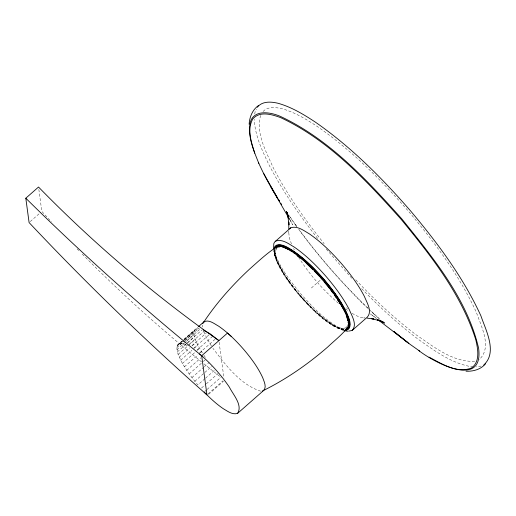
<?xml version="1.0" encoding="UTF-8"?>
<svg xmlns="http://www.w3.org/2000/svg" width="516" height="516" viewBox="0 0 516 516"><rect width="100%" height="100%" fill="white"/><g stroke="black" fill="none" stroke-linecap="round" stroke-linejoin="round"><path stroke-width="0.39" stroke-dasharray="2.58 1.94" d="M291.456 243.913L289.283 237.786L288.657 231.071M204.916 378.705L197.789 384.962L189.159 373.977L182.374 363.457L178.097 354.44L176.756 347.803L177.562 345.036L183.225 340.025M202.362 352.886C199.589 347.971 186.031 327.447 200.311 328.853L186.057 341.373M254.762 114.017L255.097 111.811L256.336 109.211M274.602 248.589L274.344 253.433M274.893 248.97C273.912 253.827 276.176 258.568 277.937 262.966M288.567 232.458L288.767 231.11M260.606 115.403C255.588 133.373 266.121 151.446 273.125 167.487C287.186 194.738 305.046 219.835 324.177 243.733M276.421 248.473C273.519 255.807 279.001 263.412 282 269.855C288.031 280.349 295.487 289.966 303.543 298.977C311.361 307.536 319.765 315.663 329.324 322.274C334.258 325.112 340.083 329.859 346.094 327.783M346.746 327.157L347.416 325.757L347.603 322.474M263.089 111.488C267.83 106.277 275.77 107.341 281.962 108.683C294.855 112.32 306.433 119.331 317.534 126.639C352.015 150.575 381.846 180.568 409.259 212.199C435.169 243.049 459.608 275.77 476.462 312.561C481.112 326.351 492.619 347.494 479.132 359.658M277.473 247.506C273.448 250.318 275.454 255.936 276.64 259.735M347.145 326.809C341.65 331.865 333.994 325.415 328.924 322.623M30.25 221.558L40.661 212.411M183.819 339.502L197.996 327.054M177.562 345.036L181.722 341.386M184.096 339.296L194.79 329.905M178.471 344.198L179.703 343.746L196.931 328.615M176.988 346.242L183.522 340.502M184.115 339.98L194.216 331.111M179.703 343.746L181.251 343.669L184.218 341.063M184.812 340.541L198.473 328.537M176.756 347.803L184.476 341.018M185.07 340.502L193.977 332.672M181.251 343.669L183.083 343.985L185.463 341.895M176.865 349.706L185.773 341.876M186.366 341.36L194.087 334.574M183.083 343.985L185.192 344.675L186.979 343.108M187.572 342.585L201.827 330.066M177.31 351.925L186.818 343.579M187.411 343.056L194.538 336.793M189.34 344.178L204.781 330.608M178.097 354.44L195.325 339.309M191.92 345.604L206.174 333.084M179.213 357.22L189.901 347.829M192.281 345.739L196.435 342.089M193.513 348.423L208.954 334.858M180.639 360.239L191.926 350.325M194.306 348.236L197.867 345.107M197.054 350.003L212.495 336.438M182.374 363.457L196.628 350.938M197.222 350.416L199.595 348.326M199.537 352.931L216.172 338.322M184.38 366.844L198.041 354.847M200.421 352.757L201.608 351.712M186.65 370.365L200.911 357.84M189.159 373.977L202.82 361.974M203.414 361.452L205.787 359.368M191.868 377.641L203.749 367.205M204.342 366.683L209.096 362.509M194.758 381.318L204.259 372.965M204.852 372.449L211.979 366.186M205.51 378.183L214.424 370.353M311.387 287.993L320.397 280.078M201.53 388.026L205.684 384.368M206.284 383.852L218.158 373.416M204.755 391.496L206.535 389.935M207.129 389.412L221.383 376.886M208.148 393.856L223.002 380.814M208.612 394.301L223.46 381.26M277.079 247.854L279.704 247.267M481.06 366.005L479.067 366.747L476.158 366.882M352.144 313.386C356.092 315.534 360.316 318.088 364.973 317.85M474.675 361.31C452.416 362.251 433.717 346.617 416.219 334.89C394.379 318.333 374.319 299.532 355.543 279.595M363.638 317.914L365.025 317.998M343.611 329.369C336.755 328.402 331.098 323.925 325.506 320.184M343.94 329.705C338.76 329.053 334.239 326.144 329.943 323.384M343.217 329.718L338.528 328.524M343.546 329.885L339.515 328.802L333.53 325.783M343.908 330.163C325.286 324.822 311.967 309.039 299.216 295.339C288.431 282.071 277.066 267.907 273.512 250.763M473.249 367.024C452.416 364.057 434.872 350.99 418.102 339.193C397.468 323.558 378.363 305.982 360.394 287.36M260.651 391.192C239.856 384.336 225.731 365.057 212.908 348.268M343.585 330.524L337.638 328.176L333.813 326.022M343.469 329.853C326.344 321.849 313.115 307.607 300.693 293.746C289.805 280.22 278.079 266.05 273.777 248.873M185.192 344.675L187.553 345.739M334.11 326.228L321.932 317.392M346.488 307.788L347.636 308.568M330.692 324.048L322.881 318.185M370.307 313.921L377.093 318.765M345.378 308.826L348.552 311.09M372.152 315.237L376.583 318.643M326.241 320.604L314.954 311.071M338.412 303.279C322.932 289.947 309.394 274.319 298.429 257.078M318.907 314.76L322.719 317.979M323.074 318.359L314.476 310.871M379.95 319.327L369.991 310.097M373.236 313.444L379.686 319.275M319.191 315.082L307.181 303.376L295.791 290.553M367.708 307.897C342.727 283.832 319.778 257.632 299.196 229.71M368.443 308.845L361.393 302.06L361.626 302.292C341.321 282.071 322.371 260.49 304.93 237.753L298.338 228.852M369.011 309.394L373.558 313.76M315.237 311.509C304.143 301.299 294.268 289.747 285.909 277.195M307.181 303.479L311.245 307.671M351.777 278.24L326.099 248.918M303.311 299.312L307.259 303.608M299.493 295.004L303.331 299.377M317.663 238.457C299.351 215.295 282.458 190.868 268.875 164.61C262.083 150.311 254.865 135.398 254.298 119.293M296.003 290.656L289.063 281.736M295.836 290.611L292.34 286.167M296.829 226.511L288.805 215.108M295.049 224.395L296.713 226.64M292.572 286.283L286.374 277.64L281.285 269.429M288.973 215.604L295.313 224.75M289.192 281.846L283.465 273.299M203.878 355.234L206.381 358.846M283.142 272.906L286.574 278.221M211.354 345.907L206.477 337.541L203.936 331.743M283.935 274.138L276.834 261.167M283.284 273.112L278.427 264.553L275.157 257.058M289.573 219.332L292.772 224.886L289.141 218.126L290.321 220.351L289.676 218.99M332.156 324.68L332.652 325.557M293.591 248.531L294.339 249.918M279.227 265.605L281.601 270.203M277.531 262.018L279.595 266.469M278.982 265.372L274.989 255.407L274.319 250.466M277.034 261.47L274.512 254.704M275.686 258.103L274.19 252.382L274.06 250.079M274.873 256.071L273.835 249.68M219.113 342.218L223.97 378.17M38.842 189.398L41.815 211.392A1480.785 1365.471 -1.9 0 0 51.445 221.893M202.595 325.106L202.704 327.009M219.751 376.325A1480.785 1365.471 -1.9 0 1 204.039 363.89M201.543 361.884A1480.785 1365.471 -1.9 0 1 81.006 252.834M78.78 250.57A1480.785 1365.471 -1.9 0 1 77.116 248.873"/><path stroke-width="0.77" d="M288.799 229.001L288.786 222.086L288.947 224.879L287.76 214.94L288.509 218.629L286.999 212.457L288.173 216.223L286.406 211.354L288.302 216.088M249.138 124.298C249.499 117.074 252.492 109.682 258.587 105.445M273.932 249.041C275.351 240.888 285.916 246.164 290.16 248.905C303.318 257.129 314.334 268.301 324.48 279.924C333.923 291.276 343.069 303.298 348.5 317.153C350.506 321.416 351.893 330.84 344.656 330.292M202.827 323.545C215.94 303.466 232.097 285.38 249.634 269.036C258.651 261.128 267.501 252.576 277.724 246.351C282.575 245.874 286.954 248.699 291.018 250.95M274.344 248.19C278.634 240.798 288.592 248.602 293.61 251.46C305.143 259.464 315.115 269.494 324.28 280.072C332.943 290.385 341.115 301.325 346.746 313.625C348.506 318.275 352.834 327.37 346.152 329.924M274.602 248.589C278.853 241.262 288.728 249.002 293.701 251.834C305.13 259.767 315.018 269.707 324.106 280.194C332.691 290.418 340.792 301.267 346.378 313.457C348.119 318.069 352.415 327.079 345.785 329.621M257.265 107.264C262.231 100.968 271.094 101.588 278.092 103.284C291.54 107.076 303.608 114.384 315.192 122.008C351.151 146.976 382.259 178.252 410.846 211.238C437.871 243.41 463.355 277.537 480.931 315.902C485.782 330.285 497.785 352.338 483.718 365.025M348.571 331.149L352.157 330.466L367.231 317.224C372.642 311.361 366.799 302.55 364.425 296.487C358.439 284.935 350.635 274.428 342.25 264.514C332.452 253.208 321.791 242.488 309.465 233.929C303.969 230.768 297.48 225.479 290.785 227.795L274.538 242.114L273.796 243.675L273.635 248.151M289.611 228.878L290.785 227.795M275.176 247.886C280.807 242.72 288.631 249.325 293.823 252.182C305.15 260.051 314.947 269.9 323.958 280.291C332.472 290.431 340.495 301.183 346.036 313.264C347.72 317.979 351.454 325.145 346.513 329.092M203.401 322.339C208.219 318.565 214.45 323.9 218.758 326.247C228.291 332.865 236.534 341.16 244.113 349.9C251.279 358.427 258.032 367.476 262.689 377.648C264.044 381.524 267.095 387.219 263.431 390.664L237.592 413.361C232.413 415.154 227.395 411.065 223.144 408.614C216.204 403.835 209.993 398.075 204.155 392.018M237.592 413.361C242.959 405.105 232.968 394.488 229.414 387.2C220.977 374.842 210.967 363.522 199.492 353.912M352.157 330.466C357.569 324.603 351.725 315.792 349.351 309.729C343.366 298.177 335.561 287.67 327.183 277.756C317.379 266.45 306.717 255.73 294.391 247.17C288.895 244.01 282.407 238.715 275.712 241.036M485.55 363.786C480.835 369.443 473.178 371.572 466.045 371.197M25.8 198.215A2822.307 2471.247 -12.4 0 0 201.672 355.756L206.961 394.901A2821.849 2602.111 -1.9 0 1 29.096 222.57L25.8 198.215L38.526 187.037A1481.023 1296.798 -12.4 0 0 218.894 340.625L210.147 333.813L203.007 329.808M198.57 326.544L204.31 321.5M201.672 355.756L227.511 333.059L231.207 336.368M262.199 391.122C285.89 379.512 307.794 364.328 327.699 347.023C334.658 340.405 342.598 334.362 348.281 326.66C349.255 321.81 346.991 317.063 345.236 312.67M347.661 331.227L344.43 330.756M367.102 318.133L373.965 319.043L371.275 318.585L381.002 321.068L377.493 319.92L383.446 322.242L379.195 320.32L384.549 323.068L379.389 320.165M282.826 247.254L284.664 247.854M285.277 248.054L288.018 249.293M429.054 357.124C441.728 363.677 456.886 373.868 471.572 367.947C480.415 361.497 477.88 348.932 475.804 339.792C461.368 294.255 431.053 255.833 401.171 219.377C366.154 180.303 328.86 140.165 280.607 117.609C271.971 114.468 259.819 110.688 252.801 118.925C246.745 129.6 251.427 142.397 254.743 153.194M290.121 250.421L294.243 253.014M418.921 350.654C433.904 362.361 483.847 389.174 478.622 348.306C467.09 298.609 433.027 257.832 401.809 218.887C366.541 179.536 328.989 139.114 280.388 116.397C270.829 112.217 254.253 109.089 250.273 122.144C247.377 136.372 253.646 150.395 258.806 163.333M293.423 252.53C315.295 268.249 333.858 289.328 345.636 313.618M419.689 351.099L408.188 342.992L393.914 331.653M377.847 319.61L407.601 342.456M296.926 255.033C315.953 270.029 332.343 288.715 343.94 310.032M297.261 255.801L298.454 256.729M408.872 343.385L393.889 331.446M306.143 263.166L313.173 269.868M314.257 270.971L319.088 276.079M320.146 277.253L322.752 280.22M323.777 281.42L329.189 288.096M330.15 289.315L332.846 292.959M334.542 295.365L336.2 297.758M278.653 199.711L279.491 201.001M279.388 201.111C271.513 188.733 264.398 175.853 258.426 162.443M280.698 203.136L281.568 204.484M337.709 300.093L338.457 301.26M277.408 197.776L263.676 173.518M339.225 302.499L340.005 303.808M270.765 186.702L288.773 217.945M288.07 215.604L287.431 214.25L288.289 216.14M346.526 315.895L347.829 320.746"/></g></svg>
